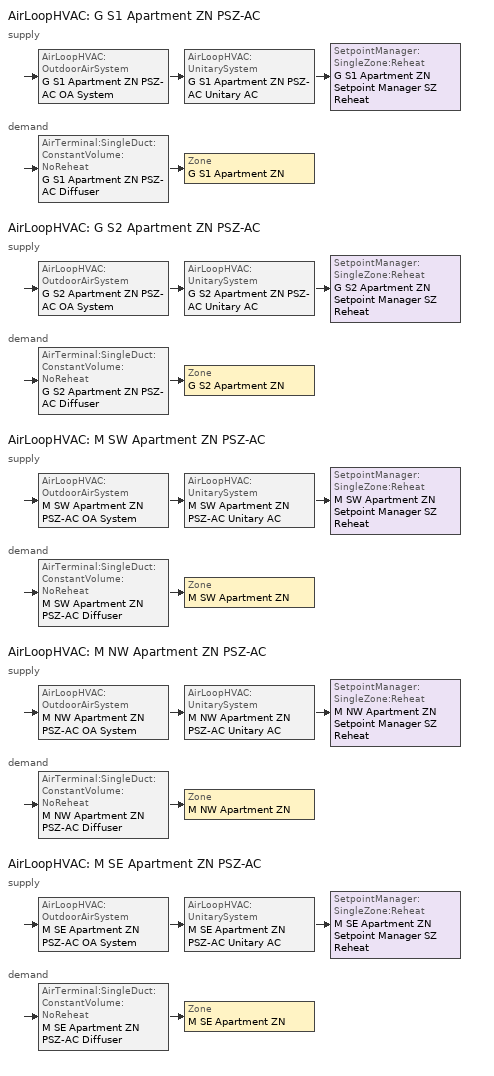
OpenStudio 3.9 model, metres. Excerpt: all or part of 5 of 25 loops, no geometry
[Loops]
AirLoopHVAC 'G S1 Apartment ZN PSZ-AC'
 supply: AirLoopHVAC:OutdoorAirSystem 'G S1 Apartment ZN PSZ-AC OA System' > AirLoopHVAC:UnitarySystem 'G S1 Apartment ZN PSZ-AC Unitary AC' > SetpointManager:SingleZone:Reheat 'G S1 Apartment ZN Setpoint Manager SZ Reheat'
 demand: AirTerminal:SingleDuct:ConstantVolume:NoReheat 'G S1 Apartment ZN PSZ-AC Diffuser' > Zone 'G S1 Apartment ZN'
AirLoopHVAC 'G S2 Apartment ZN PSZ-AC'
 supply: AirLoopHVAC:OutdoorAirSystem 'G S2 Apartment ZN PSZ-AC OA System' > AirLoopHVAC:UnitarySystem 'G S2 Apartment ZN PSZ-AC Unitary AC' > SetpointManager:SingleZone:Reheat 'G S2 Apartment ZN Setpoint Manager SZ Reheat'
 demand: AirTerminal:SingleDuct:ConstantVolume:NoReheat 'G S2 Apartment ZN PSZ-AC Diffuser' > Zone 'G S2 Apartment ZN'
AirLoopHVAC 'M SW Apartment ZN PSZ-AC'
 supply: AirLoopHVAC:OutdoorAirSystem 'M SW Apartment ZN PSZ-AC OA System' > AirLoopHVAC:UnitarySystem 'M SW Apartment ZN PSZ-AC Unitary AC' > SetpointManager:SingleZone:Reheat 'M SW Apartment ZN Setpoint Manager SZ Reheat'
 demand: AirTerminal:SingleDuct:ConstantVolume:NoReheat 'M SW Apartment ZN PSZ-AC Diffuser' > Zone 'M SW Apartment ZN'
AirLoopHVAC 'M NW Apartment ZN PSZ-AC'
 supply: AirLoopHVAC:OutdoorAirSystem 'M NW Apartment ZN PSZ-AC OA System' > AirLoopHVAC:UnitarySystem 'M NW Apartment ZN PSZ-AC Unitary AC' > SetpointManager:SingleZone:Reheat 'M NW Apartment ZN Setpoint Manager SZ Reheat'
 demand: AirTerminal:SingleDuct:ConstantVolume:NoReheat 'M NW Apartment ZN PSZ-AC Diffuser' > Zone 'M NW Apartment ZN'
AirLoopHVAC 'M SE Apartment ZN PSZ-AC'
 supply: AirLoopHVAC:OutdoorAirSystem 'M SE Apartment ZN PSZ-AC OA System' > AirLoopHVAC:UnitarySystem 'M SE Apartment ZN PSZ-AC Unitary AC' > SetpointManager:SingleZone:Reheat 'M SE Apartment ZN Setpoint Manager SZ Reheat'
 demand: AirTerminal:SingleDuct:ConstantVolume:NoReheat 'M SE Apartment ZN PSZ-AC Diffuser' > Zone 'M SE Apartment ZN'
[Sizing:Zone] Zone Cooling Design Supply Air Temperature Input Method=SupplyAirTemperature; Zone Cooling Design Supply Air Temperature {C}=12.7778; Zone Cooling Design Supply Air Temperature Difference {deltaC}=11.11; Zone Heating Design Supply Air Temperature Input Method=SupplyAirTemperature; Zone Heating Design Supply Air Temperature {C}=50; Zone Heating Design Supply Air Temperature Difference {deltaC}=11.11; Zone Cooling Design Supply Air Humidity Ratio {kg-H2O/kg-air}=0.0085; Zone Heating Design Supply Air Humidity Ratio {kg-H2O/kg-air}=0.008; Cooling Design Air Flow Method=DesignDay; Heating Design Air Flow Method=DesignDay; Heating Maximum Air Flow Fraction=1; Account for Dedicated Outdoor Air System=No; Dedicated Outdoor Air System Control Strategy=NeutralSupplyAir; Dedicated Outdoor Air Low Setpoint Temperature for Design {C}=autosize; Dedicated Outdoor Air High Setpoint Temperature for Design {C}=autosize; Zone Load Sizing Method=Sensible Load Only No Latent Load; Zone Latent Cooling Design Supply Air Humidity Ratio Input Method=HumidityRatioDifference; Zone Cooling Design Supply Air Humidity Ratio Difference {kgWater/kgDryAir}=0.005; Zone Latent Heating Design Supply Air Humidity Ratio Input Method=HumidityRatioDifference; Zone Humidification Design Supply Air Humidity Ratio Difference {kgWater/kgDryAir}=0.005; Sizing Option=Coincident
G S1 Apartment ZN; G S2 Apartment ZN; M NW Apartment ZN; M SE Apartment ZN; M SW Apartment ZN
[Zone equipment]
G S1 Apartment ZN: G S1 Apartment ZN PSZ-AC Diffuser, G S1 Apartment ZN Unit Ventilator
G S2 Apartment ZN: G S2 Apartment ZN PSZ-AC Diffuser, G S2 Apartment ZN Unit Ventilator
M NW Apartment ZN: M NW Apartment ZN PSZ-AC Diffuser, M NW Apartment ZN Unit Ventilator
M SE Apartment ZN: M SE Apartment ZN PSZ-AC Diffuser, M SE Apartment ZN Unit Ventilator
M SW Apartment ZN: M SW Apartment ZN PSZ-AC Diffuser, M SW Apartment ZN Unit Ventilator
[AirLoopHVAC] Availability Schedule=ApartmentMidRise All On; Design Supply Air Flow Rate {m3/s}=autosize; Design Return Air Flow Fraction of Supply Air Flow=1
G S1 Apartment ZN PSZ-AC; G S2 Apartment ZN PSZ-AC; M SW Apartment ZN PSZ-AC; M NW Apartment ZN PSZ-AC; M SE Apartment ZN PSZ-AC
[Sizing:System] Type of Load to Size On=Sensible; Design Outdoor Air Flow Rate {m3/s}=Autosize; Central Heating Maximum System Air Flow Ratio=1; Preheat Design Temperature {C}=7.22222; Preheat Design Humidity Ratio {kg-H2O/kg-Air}=0.008; Precool Design Temperature {C}=12.7778; Precool Design Humidity Ratio {kg-H2O/kg-Air}=0.008; Central Cooling Design Supply Air Temperature {C}=12.7778; Central Heating Design Supply Air Temperature {C}=50; Sizing Option=Coincident; 100% Outdoor Air in Cooling=No; 100% Outdoor Air in Heating=No; Central Cooling Design Supply Air Humidity Ratio {kg-H2O/kg-Air}=0.0085; Central Heating Design Supply Air Humidity Ratio {kg-H2O/kg-Air}=0.008; Cooling Design Air Flow Method=DesignDay; Heating Design Air Flow Method=DesignDay; System Outdoor Air Method=ZoneSum; Zone Maximum Outdoor Air Fraction=1; Cooling Supply Air Flow Rate Per Floor Area {m3/s-m2}=0.00996765; Cooling Fraction of Autosized Cooling Supply Air Flow Rate=1; Cooling Supply Air Flow Rate Per Unit Cooling Capacity {m3/s-W}=3.94755e-05; Heating Supply Air Flow Rate Per Floor Area {m3/s-m2}=0.00996765; Heating Fraction of Autosized Heating Supply Air Flow Rate=1; Heating Fraction of Autosized Cooling Supply Air Flow Rate=1; Heating Supply Air Flow Rate Per Unit Heating Capacity {m3/s-W}=3.15882e-05; Cooling Design Capacity Method=CoolingDesignCapacity; Cooling Design Capacity {W}=autosize; Cooling Design Capacity Per Floor Area {W/m2}=234.7; Fraction of Autosized Cooling Design Capacity=1; Heating Design Capacity Method=HeatingDesignCapacity; Heating Design Capacity {W}=autosize; Heating Design Capacity Per Floor Area {W/m2}=157; Fraction of Autosized Heating Design Capacity=1; Central Cooling Capacity Control Method=OnOff; Occupant Diversity=autosize
G S1 Apartment ZN PSZ-AC; G S2 Apartment ZN PSZ-AC; M SW Apartment ZN PSZ-AC; M NW Apartment ZN PSZ-AC; M SE Apartment ZN PSZ-AC
[SetpointManager:SingleZone:Reheat] Minimum Supply Air Temperature {C}=12.7778; Maximum Supply Air Temperature {C}=50
Name | Control Zone | Setpoint Node or NodeList
G S1 Apartment ZN Setpoint Manager SZ Reheat | G S1 Apartment ZN | G S1 Apartment ZN PSZ-AC Supply Outlet Node
G S2 Apartment ZN Setpoint Manager SZ Reheat | G S2 Apartment ZN | G S2 Apartment ZN PSZ-AC Supply Outlet Node
M SW Apartment ZN Setpoint Manager SZ Reheat | M SW Apartment ZN | M SW Apartment ZN PSZ-AC Supply Outlet Node
M NW Apartment ZN Setpoint Manager SZ Reheat | M NW Apartment ZN | M NW Apartment ZN PSZ-AC Supply Outlet Node
M SE Apartment ZN Setpoint Manager SZ Reheat | M SE Apartment ZN | M SE Apartment ZN PSZ-AC Supply Outlet Node
[Coil:Heating:Gas] Availability Schedule=Always On Discrete; Gas Burner Efficiency=0.8; Nominal Capacity {W}=AutoSize; On Cycle Parasitic Electric Load {W}=0; Off Cycle Parasitic Gas Load {W}=0
G S1 Apartment ZN PSZ-AC Gas Htg Coil 16kBtu/hr 0.8 Thermal Eff; G S1 Apartment ZN PSZ-AC Gas Backup Htg Coil 16kBtu/hr 0.8 Thermal Eff; G S2 Apartment ZN PSZ-AC Gas Htg Coil 17kBtu/hr 0.8 Thermal Eff; G S2 Apartment ZN PSZ-AC Gas Backup Htg Coil 17kBtu/hr 0.8 Thermal Eff; M SW Apartment ZN PSZ-AC Gas Htg Coil 54kBtu/hr 0.8 Thermal Eff; M SW Apartment ZN PSZ-AC Gas Backup Htg Coil 54kBtu/hr 0.8 Thermal Eff; M NW Apartment ZN PSZ-AC Gas Htg Coil 52kBtu/hr 0.8 Thermal Eff; M NW Apartment ZN PSZ-AC Gas Backup Htg Coil 52kBtu/hr 0.8 Thermal Eff; M SE Apartment ZN PSZ-AC Gas Htg Coil 49kBtu/hr 0.8 Thermal Eff; M SE Apartment ZN PSZ-AC Gas Backup Htg Coil 49kBtu/hr 0.8 Thermal Eff
[Coil:Cooling:DX:SingleSpeed] Availability Schedule=Always On Discrete; Rated Total Cooling Capacity {W}=autosize; Rated Sensible Heat Ratio=autosize; Rated COP {W/W}=3.4608; Rated Air Flow Rate {m3/s}=autosize; Rated Evaporator Fan Power Per Volume Flow Rate 2017 {W/(m3/s)}=773.3; Rated Evaporator Fan Power Per Volume Flow Rate 2023 {W/(m3/s)}=934.4; Total Cooling Capacity Function of Temperature Curve=CoilClgDXQRatio_fTwbToadbSI; Total Cooling Capacity Function of Flow Fraction Curve=CoilClgDXSnglQRatio_fCFMRatio; Energy Input Ratio Function of Temperature Curve=CoilClgDXEIRRatio_fTwbToadbSI; Energy Input Ratio Function of Flow Fraction Curve=CoilClgDXSnglEIRRatio_fCFMRatio; Part Load Fraction Correlation Curve=CoilClgDXEIRRatio_fQFrac; Minimum Outdoor Dry-Bulb Temperature for Compressor Operation {C}=-25; Nominal Time for Condensate Removal to Begin {s}=0; Ratio of Initial Moisture Evaporation Rate and Steady State Latent Capacity=0; Maximum Cycling Rate {cycles/hr}=0; Latent Capacity Time Constant {s}=0; Condenser Type=AirCooled; Evaporative Condenser Effectiveness=0.9; Evaporative Condenser Air Flow Rate {m3/s}=autosize; Evaporative Condenser Pump Rated Power Consumption {W}=autosize; Crankcase Heater Capacity {W}=0; Maximum Outdoor Dry-Bulb Temperature for Crankcase Heater Operation {C}=10; Basin Heater Capacity {W/K}=0; Basin Heater Setpoint Temperature {C}=2
G S1 Apartment ZN PSZ-AC 1spd DX AC Clg Coil 8kBtu/hr 12SEER; G S2 Apartment ZN PSZ-AC 1spd DX AC Clg Coil 9kBtu/hr 12SEER; M SW Apartment ZN PSZ-AC 1spd DX AC Clg Coil 28kBtu/hr 12SEER; M NW Apartment ZN PSZ-AC 1spd DX AC Clg Coil 26kBtu/hr 12SEER; M SE Apartment ZN PSZ-AC 1spd DX AC Clg Coil 25kBtu/hr 12SEER
[Fan:OnOff] Availability Schedule=Always On Discrete; Maximum Flow Rate {m3/s}=autosize; Motor In Airstream Fraction=1
Name | Fan Total Efficiency | Pressure Rise {Pa} | Motor Efficiency | Fan Power Ratio Function of Speed Ratio Curve | Fan Efficiency Ratio Function of Speed Ratio Curve
G S1 Apartment ZN PSZ-AC Fan | 0.53625 | 622.722 | 0.825 | Fan On Off Power Curve 5 | Fan On Off Efficiency Curve 5
G S2 Apartment ZN PSZ-AC Fan | 0.53625 | 622.722 | 0.825 | Fan On Off Power Curve 6 | Fan On Off Efficiency Curve 6
M SW Apartment ZN PSZ-AC Fan | 0.53625 | 622.722 | 0.825 | Fan On Off Power Curve 7 | Fan On Off Efficiency Curve 7
M NW Apartment ZN PSZ-AC Fan | 0.53625 | 622.722 | 0.825 | Fan On Off Power Curve 8 | Fan On Off Efficiency Curve 8
M SE Apartment ZN PSZ-AC Fan | 0.53625 | 622.722 | 0.825 | Fan On Off Power Curve 9 | Fan On Off Efficiency Curve 9
G S1 Apartment ZN Ventilator Supply Fan | 0.303158 | 233.6875 | 0.48 | Fan On Off Power Curve 37 | Fan On Off Efficiency Curve 37
G S2 Apartment ZN Ventilator Supply Fan | 0.303158 | 233.6875 | 0.48 | Fan On Off Power Curve 39 | Fan On Off Efficiency Curve 39
M NW Apartment ZN Ventilator Supply Fan | 0.303158 | 233.6875 | 0.48 | Fan On Off Power Curve 41 | Fan On Off Efficiency Curve 41
M SW Apartment ZN Ventilator Supply Fan | 0.303158 | 233.6875 | 0.48 | Fan On Off Power Curve 43 | Fan On Off Efficiency Curve 43
M SE Apartment ZN Ventilator Supply Fan | 0.303158 | 233.6875 | 0.48 | Fan On Off Power Curve 45 | Fan On Off Efficiency Curve 45
[AirLoopHVAC:UnitarySystem] Control Type=Load; Dehumidification Control Type=None; Availability Schedule=ApartmentMidRise All On; Fan Placement=DrawThrough; Supply Air Fan Operating Mode Schedule=Always Off Discrete; DX Heating Coil Sizing Ratio=1; Use DOAS DX Cooling Coil=No; DOAS DX Cooling Coil Leaving Minimum Air Temperature {C}=2; Latent Load Control=SensibleOnlyLoadControl; Supply Air Flow Rate Method During Cooling Operation=SupplyAirFlowRate; Supply Air Flow Rate During Cooling Operation {m3/s}=Autosize; Supply Air Flow Rate Method During Heating Operation=SupplyAirFlowRate; Supply Air Flow Rate During Heating Operation {m3/s}=Autosize; Supply Air Flow Rate Method When No Cooling or Heating is Required=None; No Load Supply Air Flow Rate Control Set To Low Speed=Yes; Maximum Supply Air Temperature {C}=80; Maximum Outdoor Dry-Bulb Temperature for Supplemental Heater Operation {C}=21; Ancilliary On-Cycle Electric Power {W}=0; Ancilliary Off-Cycle Electric Power {W}=0
Name | Controlling Zone or Thermostat Location | Supply Fan | Heating Coil | Cooling Coil | Supplemental Heating Coil
G S1 Apartment ZN PSZ-AC Unitary AC | G S1 Apartment ZN | G S1 Apartment ZN PSZ-AC Fan | G S1 Apartment ZN PSZ-AC Gas Htg Coil 16kBtu/hr 0.8 Thermal Eff | G S1 Apartment ZN PSZ-AC 1spd DX AC Clg Coil 8kBtu/hr 12SEER | G S1 Apartment ZN PSZ-AC Gas Backup Htg Coil 16kBtu/hr 0.8 Thermal Eff
G S2 Apartment ZN PSZ-AC Unitary AC | G S2 Apartment ZN | G S2 Apartment ZN PSZ-AC Fan | G S2 Apartment ZN PSZ-AC Gas Htg Coil 17kBtu/hr 0.8 Thermal Eff | G S2 Apartment ZN PSZ-AC 1spd DX AC Clg Coil 9kBtu/hr 12SEER | G S2 Apartment ZN PSZ-AC Gas Backup Htg Coil 17kBtu/hr 0.8 Thermal Eff
M SW Apartment ZN PSZ-AC Unitary AC | M SW Apartment ZN | M SW Apartment ZN PSZ-AC Fan | M SW Apartment ZN PSZ-AC Gas Htg Coil 54kBtu/hr 0.8 Thermal Eff | M SW Apartment ZN PSZ-AC 1spd DX AC Clg Coil 28kBtu/hr 12SEER | M SW Apartment ZN PSZ-AC Gas Backup Htg Coil 54kBtu/hr 0.8 Thermal Eff
M NW Apartment ZN PSZ-AC Unitary AC | M NW Apartment ZN | M NW Apartment ZN PSZ-AC Fan | M NW Apartment ZN PSZ-AC Gas Htg Coil 52kBtu/hr 0.8 Thermal Eff | M NW Apartment ZN PSZ-AC 1spd DX AC Clg Coil 26kBtu/hr 12SEER | M NW Apartment ZN PSZ-AC Gas Backup Htg Coil 52kBtu/hr 0.8 Thermal Eff
M SE Apartment ZN PSZ-AC Unitary AC | M SE Apartment ZN | M SE Apartment ZN PSZ-AC Fan | M SE Apartment ZN PSZ-AC Gas Htg Coil 49kBtu/hr 0.8 Thermal Eff | M SE Apartment ZN PSZ-AC 1spd DX AC Clg Coil 25kBtu/hr 12SEER | M SE Apartment ZN PSZ-AC Gas Backup Htg Coil 49kBtu/hr 0.8 Thermal Eff
[Controller:OutdoorAir] Minimum Outdoor Air Flow Rate {m3/s}=autosize; Maximum Outdoor Air Flow Rate {m3/s}=Autosize; Economizer Control Type=NoEconomizer; Economizer Control Action Type=ModulateFlow; Economizer Maximum Limit Dry-Bulb Temperature {C}=28; Economizer Maximum Limit Enthalpy {J/kg}=64000; Lockout Type=LockoutWithCompressor; Minimum Limit Type=FixedMinimum; Minimum Outdoor Air Schedule=Always Off Discrete; High Humidity Control=No; High Humidity Outdoor Air Flow Ratio=1; Control High Indoor Humidity Based on Outdoor Humidity Ratio=Yes; Heat Recovery Bypass Control Type=BypassWhenWithinEconomizerLimits; Economizer Operation Staging=InterlockedWithMechanicalCooling
Name | Maximum Fraction of Outdoor Air Schedule | Controller Mechanical Ventilation
G S1 Apartment ZN PSZ-AC OA System Controller | ems_G_S1_Apartment_ZN_PSZ_AC_maxOASch | Controller Mechanical Ventilation 6
G S2 Apartment ZN PSZ-AC OA System Controller | ems_G_S2_Apartment_ZN_PSZ_AC_maxOASch | Controller Mechanical Ventilation 7
M SW Apartment ZN PSZ-AC OA System Controller | ems_M_SW_Apartment_ZN_PSZ_AC_maxOASch | Controller Mechanical Ventilation 8
M NW Apartment ZN PSZ-AC OA System Controller | ems_M_NW_Apartment_ZN_PSZ_AC_maxOASch | Controller Mechanical Ventilation 9
M SE Apartment ZN PSZ-AC OA System Controller | ems_M_SE_Apartment_ZN_PSZ_AC_maxOASch | Controller Mechanical Ventilation 10
[Controller:MechanicalVentilation] Availability Schedule=Always On Discrete
Controller Mechanical Ventilation 6; Controller Mechanical Ventilation 7; Controller Mechanical Ventilation 8; Controller Mechanical Ventilation 9; Controller Mechanical Ventilation 10
[AirLoopHVAC:OutdoorAirSystem]
Name | Controller
G S1 Apartment ZN PSZ-AC OA System | G S1 Apartment ZN PSZ-AC OA System Controller
G S2 Apartment ZN PSZ-AC OA System | G S2 Apartment ZN PSZ-AC OA System Controller
M SW Apartment ZN PSZ-AC OA System | M SW Apartment ZN PSZ-AC OA System Controller
M NW Apartment ZN PSZ-AC OA System | M NW Apartment ZN PSZ-AC OA System Controller
M SE Apartment ZN PSZ-AC OA System | M SE Apartment ZN PSZ-AC OA System Controller
[AirTerminal:SingleDuct:ConstantVolume:NoReheat] Availability Schedule=Always On Discrete; Maximum Air Flow Rate {m3/s}=AutoSize
G S1 Apartment ZN PSZ-AC Diffuser; G S2 Apartment ZN PSZ-AC Diffuser; M SW Apartment ZN PSZ-AC Diffuser; M NW Apartment ZN PSZ-AC Diffuser; M SE Apartment ZN PSZ-AC Diffuser
[ZoneHVAC:UnitVentilator] Availability Schedule=Always On Discrete; Maximum Supply Air Flow Rate {m3/s}=0.000294102; Outdoor Air Control Type=VariablePercent; Minimum Outdoor Air Flow Rate {m3/s}=autosize; Minimum Outdoor Air Schedule=Always Off Discrete; Maximum Outdoor Air Flow Rate {m3/s}=autosize; Maximum Outdoor Air Fraction or Temperature Schedule=Always On Discrete; Heating Convergence Tolerance=0.001; Cooling Convergence Tolerance=0.001
Name | Supply Air Fan
G S1 Apartment ZN Unit Ventilator | G S1 Apartment ZN Ventilator Supply Fan
G S2 Apartment ZN Unit Ventilator | G S2 Apartment ZN Ventilator Supply Fan
M NW Apartment ZN Unit Ventilator | M NW Apartment ZN Ventilator Supply Fan
M SW Apartment ZN Unit Ventilator | M SW Apartment ZN Ventilator Supply Fan
M SE Apartment ZN Unit Ventilator | M SE Apartment ZN Ventilator Supply Fan
[Schedule:Constant]
Name | Value
Always On Discrete | 1
Always Off Discrete | 0
[Schedule:Ruleset]
ApartmentMidRise All On: Default Day Schedule=ApartmentMidRise All On Default; Summer Design Day Schedule=ApartmentMidRise All On Summer Design Day; Winter Design Day Schedule=ApartmentMidRise All On Winter Design Day
ems_G_S1_Apartment_ZN_PSZ_AC_maxOASch: Default Day Schedule=ems_G_S1_Apartment_ZN_PSZ_AC_maxOASch_Default
ems_G_S2_Apartment_ZN_PSZ_AC_maxOASch: Default Day Schedule=ems_G_S2_Apartment_ZN_PSZ_AC_maxOASch_Default
ems_M_NW_Apartment_ZN_PSZ_AC_maxOASch: Default Day Schedule=ems_M_NW_Apartment_ZN_PSZ_AC_maxOASch_Default
ems_M_SE_Apartment_ZN_PSZ_AC_maxOASch: Default Day Schedule=ems_M_SE_Apartment_ZN_PSZ_AC_maxOASch_Default
ems_M_SW_Apartment_ZN_PSZ_AC_maxOASch: Default Day Schedule=ems_M_SW_Apartment_ZN_PSZ_AC_maxOASch_Default
[Schedule:Day]
ApartmentMidRise All On Default; ApartmentMidRise All On Winter Design Day; ApartmentMidRise All On Summer Design Day: No, 24, 0, 1
ems_G_S1_Apartment_ZN_PSZ_AC_maxOASch_Default; ems_G_S2_Apartment_ZN_PSZ_AC_maxOASch_Default; ems_M_NW_Apartment_ZN_PSZ_AC_maxOASch_Default; ems_M_SE_Apartment_ZN_PSZ_AC_maxOASch_Default; ems_M_SW_Apartment_ZN_PSZ_AC_maxOASch_Default: 24, 0, 0.7
[Curve:Exponent] Coefficient1 Constant=1; Coefficient2 Constant=0; Coefficient3 Constant=0; Minimum Value of x=0; Maximum Value of x=1
Fan On Off Power Curve 5; Fan On Off Power Curve 6; Fan On Off Power Curve 7; Fan On Off Power Curve 8; Fan On Off Power Curve 9; Fan On Off Power Curve 37; Fan On Off Power Curve 39; Fan On Off Power Curve 41; Fan On Off Power Curve 43; Fan On Off Power Curve 45
[Curve:Cubic] Maximum Value of x=1
Name | Coefficient1 Constant | Coefficient2 x | Coefficient3 x**2 | Coefficient4 x**3 | Minimum Value of x
Fan On Off Efficiency Curve 5; Fan On Off Efficiency Curve 6; Fan On Off Efficiency Curve 7; Fan On Off Efficiency Curve 8; Fan On Off Efficiency Curve 9; Fan On Off Efficiency Curve 37; Fan On Off Efficiency Curve 39; Fan On Off Efficiency Curve 41; Fan On Off Efficiency Curve 43; Fan On Off Efficiency Curve 45 | 1 | 0 | 0 | 0 | 0
CoilClgDXEIRRatio_fQFrac | 0 | 5.1091 | -8.5515 | 4.4744 | 0.7
[Curve:Biquadratic] Minimum Value of x=13.89; Maximum Value of x=25; Minimum Value of y=23.89; Maximum Value of y=46.11; Minimum Curve Output=0.77
Name | Coefficient1 Constant | Coefficient2 x | Coefficient3 x**2 | Coefficient4 y | Coefficient5 y**2 | Coefficient6 x*y | Maximum Curve Output
CoilClgDXQRatio_fTwbToadbSI | 0.86779 | 0.014245 | 0.000554 | -0.007569 | 3.2e-05 | -0.000191 | 1.29
CoilClgDXEIRRatio_fTwbToadbSI | 0.116709 | 0.028458 | -0.000411 | 0.021422 | 0.000162 | -0.00068 | 1.33
[Curve:Quadratic]
Name | Coefficient1 Constant | Coefficient2 x | Coefficient3 x**2 | Minimum Value of x | Maximum Value of x
CoilClgDXSnglQRatio_fCFMRatio | 0.8 | 0.2 | 0 | 0.5 | 1.5
CoilClgDXSnglEIRRatio_fCFMRatio | 1.156 | -0.1816 | 0.0256 | 0 | 1
